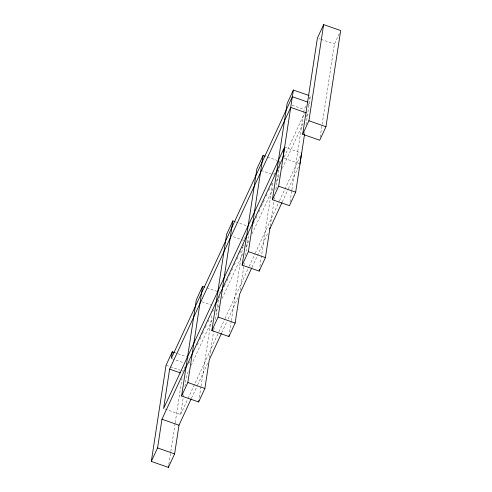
<?xml version="1.0" encoding="UTF-8"?>
<svg xmlns="http://www.w3.org/2000/svg" width="492" height="492" viewBox="0 0 492 492"><rect width="100%" height="100%" fill="white"/><g stroke="black" fill="none" stroke-linecap="round" stroke-linejoin="round"><path stroke-width="0.37" stroke-dasharray="2.46 1.84" d="M168.83 464.368L170.681 452.253M170.798 451.496L175.084 423.483M175.201 422.726L182.151 377.29M165.017 409.036L180.632 414.504L183.651 394.805M184.924 386.472L186.665 375.101L188.91 370.255M199.328 397.431L200.945 386.853M201.062 386.097L212.003 314.616M209.598 357.623L213.688 330.888M213.805 330.126L214.149 327.856M215.428 319.517L218.571 298.982L217.009 302.359M229.598 331.995L231.215 321.417M231.332 320.661L242.599 247.039L241.64 249.118M240.194 290.046L243.958 265.452M244.075 264.696L244.303 263.177M245.465 255.6L248.841 233.552M259.868 266.566L272.759 182.317M270.243 226.037L274.228 200.016M274.345 199.26L274.573 197.747M275.852 189.408L279.112 168.116L280.071 166.038M290.022 201.886L291.756 190.552M291.873 189.795L303.595 113.203M303.705 112.465L304.161 109.495L306.344 104.771M304.616 133.824L304.843 132.311M306.006 124.734L310.403 96.001L308.841 99.378M320.175 137.2L322.032 125.085M322.149 124.328L334.431 44.059L339.425 33.265M185.263 366.509L183.079 371.232L180.951 370.488M245.49 236.314L243.62 240.36L232.261 236.381M274.825 172.907L273.89 174.931L271.762 174.18M278.884 164.137L279.819 162.114M188.62 363.723L189.58 361.651M197.267 345.027L198.233 342.949M199.832 339.486L200.791 337.407M202.397 333.945L203.356 331.866M205.281 327.715L206.24 325.636M207.845 322.174L208.805 320.095M212.642 311.799L213.577 309.775M218.891 298.293L219.85 296.215M224.334 286.516L225.299 284.438M226.898 280.975L227.857 278.902M229.463 275.434L230.422 273.361M231.707 270.588L232.667 268.509M234.266 265.047L235.231 262.968M236.83 259.505L237.79 257.433M239.715 253.275L241.314 249.813M242.913 246.369L243.847 244.346M253.325 223.854L254.284 221.775M255.889 218.313L256.849 216.234M258.774 212.083L259.733 210.004M261.332 206.542L262.937 203.079M263.257 202.384L264.856 198.922M266.141 196.148L267.101 194.076M268.706 190.613L269.665 188.534M271.264 185.072L272.23 182.993M277.236 172.163L278.798 168.793M284.235 157.034L304.388 113.474M308.133 105.38L309.382 102.68M191.148 365.408L212.876 318.441M216 311.694L218.854 305.514M222.058 298.589L242.833 253.681M245.957 246.935L249.124 240.078M252.009 233.848L273.103 188.245M276.227 181.499L279.075 175.337M282.279 168.412L303.066 123.486M306.184 116.739L307.746 113.369M180.632 414.504L187.686 399.27M188.005 398.575L218.596 332.451M218.915 331.756L224.684 319.29M225.004 318.601L248.866 267.015M249.186 266.326L254.948 253.86M255.274 253.165L279.136 201.579M279.456 200.89L300.28 155.878M191.493 398.182L197.261 385.716M197.581 385.021L208.024 362.456M221.763 332.746L226.892 321.663M228.171 318.896L237.98 297.697M252.033 267.31L268.251 232.261M282.303 201.88L288.072 189.414M288.392 188.719L299.603 164.482M318.816 38.591L320.237 39.089M320.944 39.335L334.431 44.059M292.094 105.27L304.161 109.495M284.524 147.139L300.852 152.858M284.308 158.319L299.216 163.541M267.353 156.96L277.291 160.441M278.005 160.693L280.132 161.438M261.111 170.453L271.049 173.934M235.668 221.898L246.314 225.625M206.812 287.832L216.751 291.313M217.464 291.559L219.592 292.303M201.991 301.817L211.929 305.298M175.127 352.764L177.255 353.514M177.963 353.76L189.322 357.739M171.972 358.699L184.039 362.924M166.044 365.261L169.592 366.509M170.306 366.755L180.238 370.236"/><path stroke-width="0.74" d="M191.173 398.877L179.002 425.193L174.605 453.907L168.362 467.4L151.327 461.428L166.044 365.261L172.286 351.774L174.414 352.518M151.327 461.428L157.569 447.941L161.966 419.221L282.888 157.821L284.524 147.139L163.602 408.538L169.629 369.135L290.71 107.397L306.325 112.871M172.286 351.774L171.265 358.453L292.346 96.715L307.961 102.182M168.362 467.4L168.596 465.887M221.443 333.441L209.272 359.757L204.875 388.477L198.633 401.964L181.597 395.998L196.314 299.831L202.556 286.338L204.684 287.082M181.597 395.998L187.839 382.505L202.556 286.338M198.633 401.964L198.866 400.457M251.713 268.005L239.542 294.321L235.145 323.041L228.903 336.534L211.868 330.562L226.584 234.395L232.827 220.902L234.955 221.646M211.868 330.562L218.11 317.069L232.827 220.902M228.903 336.534L229.137 335.021M270.028 227.464L265.416 257.605L259.173 271.098L242.138 265.127L256.855 168.959L263.097 155.466L265.225 156.216M242.138 265.127L248.38 251.64L263.097 155.466M259.173 271.098L259.407 269.585M304.499 134.58L295.686 192.169L289.444 205.662L272.408 199.697L287.125 103.523L293.367 90.036L308.982 95.503M272.408 199.697L278.65 186.204L293.367 90.036M302.678 134.261L317.395 38.093L323.638 24.6L340.673 30.572L325.956 126.739L319.714 140.226L302.678 134.261L308.921 120.768L323.638 24.6M299.923 163.793L301.559 153.104M269.807 228.891L281.984 202.569M308.921 120.768L325.956 126.739M278.65 186.204L295.686 192.169M248.38 251.64L265.416 257.605M218.11 317.069L235.145 323.041M169.629 369.135L180.275 372.868M187.839 382.505L204.875 388.477M161.966 419.221L179.002 425.193M157.569 447.941L174.605 453.907"/></g></svg>
